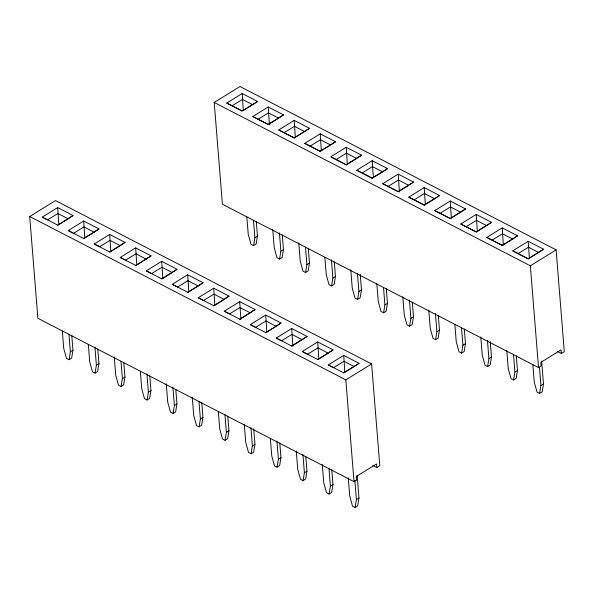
<?xml version="1.0" encoding="UTF-8"?>
<svg xmlns="http://www.w3.org/2000/svg" width="594" height="594" viewBox="0 0 594 594"><rect width="100%" height="100%" fill="white"/><g stroke="black" fill="none" stroke-linecap="round" stroke-linejoin="round"><path stroke-width="0.89" d="M62.318 330.984L63.714 348.366L66.483 358.368L69.045 359.689L70.367 351.811L68.971 334.422M71.77 335.573L72.951 350.215L71.622 358.093L69.045 359.689M88.32 344.423L89.716 361.805L92.486 371.799L95.047 373.121L96.377 365.243L94.899 346.941M97.772 349.012L98.953 363.647L97.624 371.532L95.047 373.121M114.248 356.942L115.719 375.245L118.488 385.239L121.05 386.56L122.379 378.682L120.976 361.293M123.775 362.444L124.955 377.086L123.626 384.964L121.05 386.56M140.325 371.295L141.721 388.676L144.49 398.671L147.052 399.992L148.381 392.114L146.904 373.819M149.777 375.883L150.958 390.525L149.629 398.403L147.052 399.992M166.253 383.813L167.723 402.116L170.493 412.11L173.054 413.431L174.384 405.554L172.906 387.251M175.779 389.315L176.96 403.957L175.631 411.835L173.054 413.431M192.256 397.252L193.726 415.548L196.495 425.542L199.057 426.871L200.386 418.985L198.983 401.603M201.782 402.754L202.962 417.396L201.633 425.274L199.057 426.871M246.829 216.914L248.233 234.296L250.995 244.297L253.556 245.619L254.885 237.741L253.482 220.352M256.281 221.503L257.462 236.145L256.133 244.023L253.556 245.619M218.332 411.597L219.735 428.987L222.498 438.981L225.059 440.303L226.388 432.425L224.911 414.122M227.784 416.186L228.965 430.828L227.636 438.706L225.059 440.303M272.757 229.433L274.235 247.735L276.997 257.729L279.559 259.051L280.888 251.173L279.418 232.87M282.284 234.942L283.464 249.584L282.135 257.462L279.559 259.051M244.26 424.123L245.738 442.419L248.5 452.413L251.062 453.742L252.391 445.856L250.913 427.561M253.712 428.712L254.967 444.267L253.638 452.145L251.062 453.742M298.76 242.872L300.237 261.174L302.999 271.168L305.561 272.49L306.89 264.612L305.494 247.223M308.286 248.374L309.467 263.016L308.138 270.894L305.561 272.49M270.337 438.469L271.74 455.858L274.502 465.852L277.064 467.174L278.393 459.296L276.923 440.993M279.789 443.065L280.969 457.699L279.64 465.585L277.064 467.174M324.836 257.224L326.24 274.606L329.002 284.6L331.563 285.922L332.892 278.044L331.422 259.749M334.288 261.813L335.469 276.455L334.14 284.333L331.563 285.922M296.265 450.995L297.743 469.29L300.505 479.291L303.066 480.613L304.395 472.727L302.925 454.432M305.791 456.496L306.972 471.139L305.643 479.016L303.066 480.613M350.764 269.743L352.242 288.045L355.004 298.039L357.566 299.361L358.895 291.483L357.425 273.181M360.224 274.331L361.471 289.887L360.142 297.765L357.566 299.361M322.267 464.426L323.745 482.729L326.507 492.723L329.069 494.045L330.398 486.167L329.002 468.785M331.794 469.936L332.974 484.57L331.645 492.456L329.069 494.045M376.774 283.182L378.244 301.477L381.006 311.471L383.568 312.8L384.897 304.915L383.501 287.533M386.293 288.684L387.474 303.326L386.145 311.204L383.568 312.8M348.27 477.866L349.747 496.161L352.509 506.162L355.071 507.484L356.4 499.599L354.856 480.39M357.135 475.133L358.976 498.01L357.647 505.888L355.071 507.484M402.777 296.614L404.247 314.917L407.009 324.911L409.57 326.232L410.899 318.354L409.429 300.052M412.295 302.123L413.476 316.758L412.147 324.643L409.57 326.232M428.779 310.053L430.249 328.348L433.019 338.35L435.573 339.671L436.902 331.786L435.432 313.491M438.305 315.555L439.478 330.197L438.149 338.075L435.573 339.671M454.856 324.398L456.251 341.788L459.021 351.782L461.575 353.103L462.904 345.225L461.508 327.836M464.308 328.994L465.481 343.629L464.152 351.514L461.575 353.103M480.784 336.924L482.254 355.219L485.023 365.221L487.577 366.543L488.907 358.657L487.436 340.362M490.236 341.513L491.483 357.068L490.154 364.946L487.577 366.543M506.786 350.356L508.256 368.659L511.026 378.653L513.58 379.974L514.909 372.096L513.513 354.715M516.312 355.865L517.485 370.5L516.156 378.385L513.58 379.974M532.863 364.709L534.258 382.091L537.028 392.092L539.582 393.414L540.911 385.528L539.441 367.233M541.646 361.063L543.488 383.939L542.159 391.817L539.582 393.414M68.147 218.785L73.04 215.518L57.685 207.581L42.226 217.144L57.841 225.156L68.147 218.785L57.908 213.491L47.602 219.862L42.226 217.144M257.558 101.448L252.658 104.715L242.426 99.421L232.113 105.791L226.737 103.074L242.204 93.51L257.558 101.448L242.092 111.004L226.737 103.074M94.149 232.217L99.042 228.95L83.687 221.02L68.228 230.576L83.843 238.588L94.149 232.217L83.91 226.93L73.604 233.301L68.228 230.576M279.366 117.679L283.561 114.88L268.206 106.95L252.74 116.506L268.094 124.443L283.561 114.88M120.151 245.656L125.044 242.389L109.69 234.452L94.231 244.015L109.845 252.027L120.151 245.656L109.912 240.362L99.606 246.74L94.231 244.015M294.097 137.875L309.563 128.319L294.208 120.382L278.742 129.945L294.357 137.957L308.865 128.787M146.154 259.088L151.054 255.828L135.692 247.891L120.233 257.447L135.848 265.459L146.154 259.088L135.915 253.801L125.609 260.172L120.233 257.447M335.565 141.758L330.672 145.018L320.433 139.731L310.127 146.102L304.744 143.377L320.211 133.821L335.565 141.758L320.099 151.314L304.744 143.377M172.156 272.527L177.057 269.26L161.694 261.323L146.235 270.886L161.85 278.898L172.156 272.527L161.924 267.233L151.611 273.611L146.235 270.886M356.675 158.457L361.568 155.19L346.213 147.253L330.747 156.816L346.361 164.828L356.675 158.457L346.436 153.163L336.13 159.541L331.519 157.202M198.158 285.959L203.059 282.699L187.697 274.762L172.238 284.318L187.853 292.337L198.158 285.959L187.927 280.672L177.613 287.043L172.238 284.318M387.57 168.629L382.677 171.889L372.438 166.602L362.132 172.973L356.749 170.248L372.215 160.692L387.57 168.629L372.111 178.185L356.749 170.248M224.161 299.398L229.061 296.131L213.706 288.201L198.24 297.757L213.855 305.769L224.161 299.398L213.929 294.104L203.616 300.482L198.24 297.757M409.377 184.86L413.573 182.061L398.218 174.131L382.751 183.687L398.114 191.624L413.573 182.061M250.163 312.83L255.064 309.571L239.709 301.633L224.242 311.189L239.857 319.208L250.163 312.83L239.931 307.543L229.618 313.914L224.242 311.189M434.682 198.76L439.575 195.5L424.22 187.563L408.754 197.119L424.368 205.138L434.682 198.76L424.443 193.473L414.137 199.844L408.754 197.119M276.165 326.269L281.066 323.002L265.711 315.072L250.245 324.628L265.86 332.64L276.165 326.269L265.934 320.975L255.62 327.353L250.245 324.628M465.577 208.932L460.684 212.199L450.445 206.912L440.139 213.283L434.763 210.558L450.222 201.002L465.577 208.932L450.118 218.495L434.763 210.558M302.168 339.701L307.068 336.442L291.713 328.504L276.247 338.068L291.862 346.079L302.168 339.701L291.936 334.415L281.623 340.785L276.247 338.068M460.766 223.997L476.381 232.009L491.58 222.371L476.225 214.434L460.766 223.997L476.121 231.927L491.58 222.371M328.178 353.14L333.071 349.873L317.716 341.944L302.249 351.5L317.864 359.511L328.178 353.14L317.939 347.854L307.625 354.224L302.249 351.5M512.689 239.07L517.582 235.803L502.227 227.873L486.768 237.429L502.383 245.441L512.689 239.07L502.45 233.784L492.144 240.154L486.768 237.429M359.073 363.313L354.18 366.58L343.941 361.286L333.628 367.656L328.252 364.939L343.718 355.375L359.073 363.313L343.607 372.869L353.437 367.033M512.771 250.868L528.385 258.88L543.584 249.242L528.229 241.305L512.771 250.868L528.125 258.798L543.584 249.242M376.834 467.545L376.544 463.951L356.303 476.462L356.593 480.056L354.017 481.652L37.89 318.302L29.7 216.52L55.472 200.586L371.599 363.936L379.789 465.718L376.834 467.545L372.72 465.414M561.352 353.475L561.063 349.881L540.815 362.392L541.104 365.986L538.528 367.582L222.401 204.232L214.211 102.45L239.983 86.516L556.11 249.866L564.3 351.648L561.352 353.475L557.231 351.344M73.04 215.518L57.841 225.156M243.087 110.633L251.923 105.168M258.115 119.231L268.429 112.86L278.66 118.147L268.354 124.517L252.74 116.506M83.583 238.513L99.042 228.95M278.742 129.945L284.118 132.67L294.431 126.292L304.67 131.586M125.044 242.389L109.845 252.027M151.054 255.828L135.848 265.459M320.099 151.314L329.93 145.478M177.057 269.26L161.85 278.898M346.102 164.753L361.568 155.19M70.367 351.811L72.951 350.215M254.885 237.741L257.462 236.145M203.059 282.699L187.853 292.337M372.111 178.185L381.935 172.349M96.377 365.243L98.953 363.647M280.888 251.173L283.464 249.584M388.134 186.412L398.44 180.034L408.679 185.328L398.366 191.699L382.751 183.687M229.061 296.131L213.855 305.769M122.379 378.682L124.955 377.086M306.89 264.612L309.467 263.016M255.064 309.571L239.857 319.208M424.116 205.056L439.575 195.5M148.381 392.114L150.958 390.525M332.892 278.044L335.469 276.455M281.066 323.002L265.86 332.64M451.113 218.117L459.949 212.652M174.384 405.554L176.96 403.957M358.895 291.483L361.471 289.887M466.142 226.715L476.447 220.344L486.686 225.631M291.602 345.998L307.068 336.442M200.386 418.985L202.962 417.396M384.897 304.915L387.474 303.326M333.071 349.873L317.864 359.511M502.123 245.367L517.582 235.803M226.388 432.425L228.965 430.828M410.899 318.354L413.476 316.758M518.146 253.586L528.452 247.215L538.691 252.509M29.7 216.52L345.827 379.863L371.599 363.936M214.211 102.45L530.338 265.793L556.11 249.866M252.391 445.856L254.967 444.267M436.902 331.786L439.478 330.197M278.393 459.296L280.969 457.699M462.904 345.225L465.481 343.629M304.395 472.727L306.972 471.139M488.907 358.657L491.483 357.068M330.398 486.167L332.974 484.57M514.909 372.096L517.485 370.5M356.4 499.599L358.976 498.01M540.911 385.528L543.488 383.939M242.092 111.004L232.113 105.791M450.118 218.495L440.139 213.283M284.118 132.67L294.357 137.957M310.127 146.102L320.359 151.388M336.13 159.541L346.361 164.828M362.132 172.973L372.364 178.267M414.137 199.844L424.368 205.138M492.144 240.154L502.383 245.441M328.252 364.939L343.867 372.95M530.338 265.793L538.528 367.582M529.343 258.271L528.229 241.305M503.341 244.832L502.227 227.873M477.338 231.4L476.225 214.434M451.336 217.961L450.222 201.002M425.334 204.529L424.22 187.563M399.406 192.011L398.218 174.131M373.329 177.658L372.215 160.692M347.327 164.219L346.213 147.253M345.827 379.863L354.017 481.652M344.832 372.341L343.718 355.375M321.324 150.779L320.211 133.821M318.829 358.902L317.716 341.944M295.322 137.348L294.208 120.382M292.894 346.391L291.713 328.504M269.386 124.829L268.206 106.95M266.817 332.031L265.711 315.072M243.31 110.477L242.204 93.51M240.889 319.52L239.709 301.633M214.813 305.16L213.706 288.201M188.81 291.728L187.697 274.762M162.808 278.289L161.694 261.323M136.806 264.85L135.692 247.891M110.803 251.418L109.69 234.452M84.801 237.979L83.687 221.02M58.799 224.547L57.685 207.581"/></g></svg>
